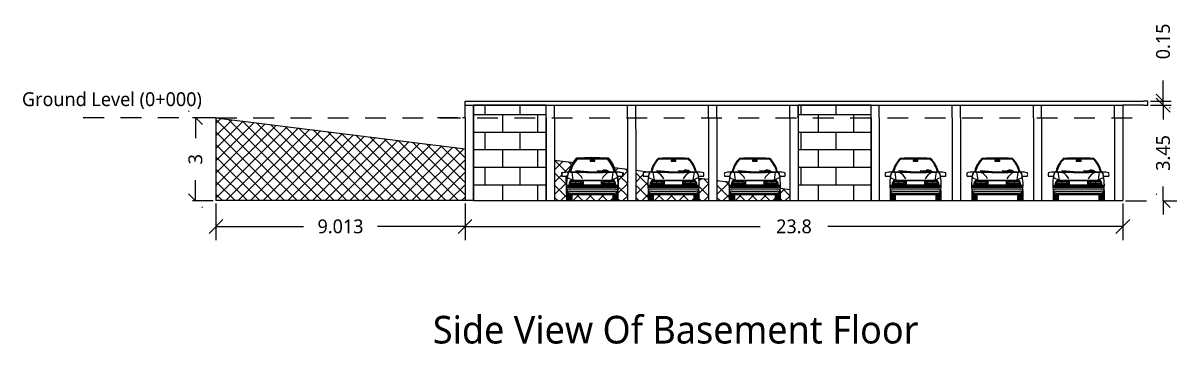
# Model space of a CAD drawing. Header units: metres. Extents: x 536402 to 536645, y 656622 to 656673.
# Drawn here: x 536603.2 to 536644.95, y 656652.63 to 656664.23 of the extents above; entities that cross this region are included whole.
import ezdxf

# ---------------------------------------------------------------- set-up
doc = ezdxf.new("R2010")
doc.units = ezdxf.units.M
doc.header["$PDMODE"] = 2
doc.linetypes.add('JIS_02_0.7', pattern=[1.35, 0.75, -0.6])
doc.layers.add('lines', color=7, linetype='JIS_02_0.7')
doc.styles.get("Standard").update_dxf_attribs({"font": '@Microsoft YaHei Light.ttf'})
doc.dimstyles.new('Inner dim', dxfattribs={"dimtxt": 0.5, "dimasz": 0.5, "dimexe": 0.5, "dimexo": 0.1, "dimtad": 0, "dimdec": 3, "dimdsep": 46, "dimtxsty": 'Standard', "dimblk": 'OBLIQUE', "dimcen": 2.5, "dimadec": 0, "dimazin": 0, "dimtfac": 1, "dimtdec": 3, "dimtmove": 0, "dimatfit": 3, "dimfxl": 1, "dimarcsym": 0})
pattern_1 = [(0, (149.06036, 46.79633), (0, 0.635), []), (90, (149.0604, 46.7963), (-1.27, 8e-17), [0.635, -0.635]), (90, (149.6954, 46.7963), (-1.27, 8e-17), [-0.635, 0.635])]
pattern_2 = [(45, (149.06036, 46.79633), (-0.22450640303, 0.22450640303), []), (135, (149.06036, 46.79633), (-0.22450640303, -0.22450640303), [])]

# ---------------------------------------------------------------- blocks, each defined once
blk = doc.blocks.new('AF6001')
for p, q in [((-475, 1361), (470, 1361)), ((-76, 1288), (79, 1288)), ((-63, 1335), (66, 1335)), ((-822, 758), (-636, 671)), ((-781, 936), (-762, 927)), ((-674, 928), (-636, 671)), ((-541, 984), (-543, 971)), ((167, 985), (166, 972)), ((672, 925), (634, 671)), ((822, 759), (634, 671)), ((781, 936), (760, 926)), ((-840, 505), (840, 505)), ((-840, 488), (839, 488)), ((-838, 442), (837, 442)), ((-765, 519), (-318, 519)), ((-759, 563), (-317, 563)), ((-758, 381), (758, 381)), ((-742, 610), (-334, 610)), ((-711, 657), (-383, 657)), ((-711, 657), (-711, 519)), ((-636, 671), (634, 671)), ((-552, 657), (-552, 519)), ((-383, 657), (-383, 519)), ((-305, 657), (303, 657)), ((-305, 657), (-305, 519)), ((-305, 519), (303, 519)), ((-277, 657), (275, 657)), ((-277, 519), (275, 519)), ((303, 519), (303, 657)), ((757, 563), (316, 563)), ((764, 519), (317, 519)), ((740, 610), (333, 610)), ((381, 657), (381, 519)), ((710, 657), (382, 657)), ((550, 657), (550, 519)), ((710, 657), (710, 519)), ((-829, 334), (-829, 13)), ((-799, 213), (-799, 5)), ((-762, 201), (-762, 0)), ((-748, 198), (748, 198)), ((-747, 240), (747, 240)), ((-728, 311), (728, 311)), ((-728, 198), (-728, 0)), ((-692, 198), (-692, 5)), ((-664, 198), (-664, 13)), ((664, 198), (664, 13)), ((692, 198), (692, 5)), ((728, 198), (728, 0)), ((762, 201), (762, 0)), ((799, 213), (799, 5)), ((829, 334), (829, 13))]:
    blk.add_line(p, q)
for points in [[(-541, 984), (-151, 950), (-152, 937), (-543, 971)], [(167, 985), (558, 951), (556, 938), (166, 972)]]:
    blk.add_lwpolyline(points)
blk.add_circle((1, 1348), 12.6)
for centre, radius, start, end in [((91, 757), 851, 133.9008, 165.7475), ((164, 743), 896, 137.0161, 166.0599), ((-481, 1346), 30.8, 98.6969, 126.3276), ((-472, 1330), 30.8, 94.9711, 130.3295), ((-12, -6932), 8322, 86.5562, 93.2685), ((-34, 1301), 44, 130.2038, 197.1104), ((37, 1301), 44, 342.8896, 49.7962), ((467, 1330), 30.8, 49.6705, 85.0289), ((-170, 721), 912, 14.9061, 43.9198), ((483, 1345), 30.8, 54.48, 80.7752), ((-91, 757), 852, 14.0638, 45.934), ((-724, 847), 268, 167.8255, 190.8667), ((-895, 2092), 1299, 265.9203, 273.4907), ((-760, 145), 791, 91.524, 106.5997), ((586, 533), 1426, 169.4044, 192.8775), ((-390, 697), 437, 142.0389, 167.0161), ((-1174, 958), 393, 335.5514, 356.7789), ((-701, 962), 33.9, 171.1419, 254.1643), ((128, 50220), 49298, 269.0259, 270.6791), ((-692, 957), 14.4, 174.3455, 272.091), ((128, 50234), 49298, 269.046, 270.6631), ((-672, 551), 390, 25.0304, 69.0157), ((409, 799), 193, 123.226, 134.5673), ((409, 799), 179, 117.1021, 129.7839), ((670, 551), 390, 110.9843, 154.9696), ((409, 799), 193, 53.7129, 116.2871), ((409, 799), 179, 62.1472, 107.8528), ((697, 954), 14.6, 267.6068, 7.3137), ((699, 959), 36.4, 290.4231, 7.8623), ((702, 959), 33.9, 25.3226, 25.8225), ((432, 710), 394, 12.5567, 39.4729), ((760, 145), 791, 73.4003, 88.476), ((1174, 958), 393, 183.2211, 204.4486), ((-586, 533), 1426, 347.1225, 10.5956), ((895, 2092), 1299, 266.5093, 274.0797), ((724, 847), 268, 349.1333, 12.1745), ((-753, 296), 85, 93.4361, 153.4929), ((-530, 506), 236, 140.2059, 176.7453), ((-446, 543), 130, 349.5056, 61.1266), ((445, 543), 130, 118.8734, 190.4944), ((529, 506), 236, 3.2547, 39.7941), ((753, 296), 85, 26.5071, 86.5639), ((-747, 262), 263, 251.6812, 288.3188), ((-707, 167), 145, 98.3552, 140.6228), ((-763, 199), 44.3, 68.3644, 157.864), ((-699, 452), 259, 245.9346, 259.1158), ((747, 262), 263, 251.6812, 288.3188), ((707, 167), 145, 39.3772, 81.6448), ((763, 199), 44.3, 22.136, 111.6356), ((699, 452), 259, 280.8842, 294.0654)]:
    blk.add_arc(centre, radius, start, end)
blk = doc.blocks.new('A$C637E318B')
blk.add_blockref('AF6001', (992, 0))
blk = doc.blocks.new('_Oblique')
at = {"color": 0, "linetype": 'ByBlock', "lineweight": -2}
blk.add_line((-0.5, -0.5), (0.5, 0.5), dxfattribs=at)
blk = doc.blocks.new('*D32')
at = {"layer": 'Defpoints', "color": 0, "transparency": 16777216}
for p in [(536610.181, 656660.812), (536609.437, 656657.812), (536610.181, 656657.812)]:
    blk.add_point(p, dxfattribs=at)
at = {"layer": 'lines', "color": 0, "lineweight": -2, "transparency": 16777216}
for p, q in [((536610.081, 656660.812), (536608.937, 656660.812)), ((536609.437, 656660.812), (536609.437, 656660.072)), ((536609.437, 656657.812), (536609.437, 656658.552)), ((536610.081, 656657.812), (536608.937, 656657.812))]:
    blk.add_line(p, q, dxfattribs=at)
at = {"layer": 'lines', "color": 0, "lineweight": -2, "transparency": 16777216, "xscale": 0.5, "yscale": 0.5, "zscale": 0.5}
for p, rotation in [((536609.437, 656660.812), 90), ((536609.437, 656657.812), 270)]:
    blk.add_blockref('_Oblique', p, dxfattribs=dict(at, rotation=rotation))
at = {"layer": 'lines', "color": 0, "transparency": 16777216, "insert": (536609.437, 656659.312), "char_height": 0.5, "attachment_point": 5, "rotation": 90}
blk.add_mtext('3', dxfattribs=at)
blk = doc.blocks.new('*D34')
at = {"color": 0, "lineweight": -2, "transparency": 16777216}
for p, q in [((536619.194, 656657.712), (536619.194, 656656.379)), ((536642.994, 656657.712), (536642.994, 656656.379)), ((536619.194, 656656.879), (536629.873, 656656.879)), ((536642.994, 656656.879), (536632.315, 656656.879))]:
    blk.add_line(p, q, dxfattribs=at)
at = {"layer": 'Defpoints', "color": 0, "transparency": 16777216}
for p in [(536619.194, 656657.812), (536642.994, 656657.812), (536619.194, 656656.879)]:
    blk.add_point(p, dxfattribs=at)
at = {"color": 0, "lineweight": -2, "transparency": 16777216, "xscale": 0.5, "yscale": 0.5, "zscale": 0.5, "rotation": 180}
blk.add_blockref('_Oblique', (536619.194, 656656.879), dxfattribs=at)
at = {"color": 0, "lineweight": -2, "transparency": 16777216, "xscale": 0.5, "yscale": 0.5, "zscale": 0.5}
blk.add_blockref('_Oblique', (536642.994, 656656.879), dxfattribs=at)
at = {"color": 0, "transparency": 16777216, "insert": (536631.094, 656656.879), "char_height": 0.5, "attachment_point": 5}
blk.add_mtext('23.8', dxfattribs=at)
blk = doc.blocks.new('*D35')
at = {"color": 0, "lineweight": -2, "transparency": 16777216}
for p, q in [((536610.181, 656657.712), (536610.181, 656656.379)), ((536619.194, 656657.712), (536619.194, 656656.379)), ((536610.181, 656656.879), (536613.351, 656656.879)), ((536619.194, 656656.879), (536616.024, 656656.879))]:
    blk.add_line(p, q, dxfattribs=at)
at = {"layer": 'Defpoints', "color": 0, "transparency": 16777216}
for p in [(536610.181, 656657.812), (536619.194, 656657.812), (536610.181, 656656.879)]:
    blk.add_point(p, dxfattribs=at)
at = {"color": 0, "lineweight": -2, "transparency": 16777216, "xscale": 0.5, "yscale": 0.5, "zscale": 0.5, "rotation": 180}
blk.add_blockref('_Oblique', (536610.181, 656656.879), dxfattribs=at)
at = {"color": 0, "lineweight": -2, "transparency": 16777216, "xscale": 0.5, "yscale": 0.5, "zscale": 0.5}
blk.add_blockref('_Oblique', (536619.194, 656656.879), dxfattribs=at)
at = {"color": 0, "transparency": 16777216, "insert": (536614.687, 656656.879), "char_height": 0.5, "attachment_point": 5}
blk.add_mtext('9.013', dxfattribs=at)
blk = doc.blocks.new('*D36')
at = {"layer": 'Defpoints', "color": 0, "transparency": 16777216}
for p in [(536643.894, 656661.262), (536642.994, 656657.812), (536644.45, 656657.812)]:
    blk.add_point(p, dxfattribs=at)
at = {"layer": 'lines', "color": 0, "lineweight": -2, "transparency": 16777216}
for p, q in [((536644.45, 656661.262), (536644.45, 656661.762)), ((536643.994, 656661.262), (536644.95, 656661.262)), ((536644.45, 656661.262), (536644.45, 656660.752)), ((536644.45, 656657.812), (536644.45, 656658.322)), ((536643.094, 656657.812), (536644.95, 656657.812)), ((536644.45, 656657.812), (536644.45, 656657.312))]:
    blk.add_line(p, q, dxfattribs=at)
at = {"layer": 'lines', "color": 0, "lineweight": -2, "transparency": 16777216, "xscale": 0.5, "yscale": 0.5, "zscale": 0.5}
for p, rotation in [((536644.45, 656661.262), 270), ((536644.45, 656657.812), 90)]:
    blk.add_blockref('_Oblique', p, dxfattribs=dict(at, rotation=rotation))
at = {"layer": 'lines', "color": 0, "transparency": 16777216, "insert": (536644.45, 656659.537), "char_height": 0.5, "attachment_point": 5, "rotation": 90}
blk.add_mtext('3.45', dxfattribs=at)
blk = doc.blocks.new('*D37')
at = {"layer": 'Defpoints', "color": 0, "transparency": 16777216}
for p in [(536643.894, 656661.412), (536644.45, 656661.412), (536643.894, 656661.262)]:
    blk.add_point(p, dxfattribs=at)
at = {"layer": 'lines', "color": 0, "lineweight": -2, "transparency": 16777216}
for p, q in [((536644.45, 656661.412), (536644.45, 656662.412)), ((536643.994, 656661.412), (536644.95, 656661.412)), ((536644.45, 656661.262), (536644.45, 656661.412)), ((536643.994, 656661.262), (536644.95, 656661.262)), ((536644.45, 656661.262), (536644.45, 656660.762))]:
    blk.add_line(p, q, dxfattribs=at)
at = {"layer": 'lines', "color": 0, "lineweight": -2, "transparency": 16777216, "xscale": 0.5, "yscale": 0.5, "zscale": 0.5}
for p, rotation in [((536644.45, 656661.412), 270), ((536644.45, 656661.262), 90)]:
    blk.add_blockref('_Oblique', p, dxfattribs=dict(at, rotation=rotation))
at = {"layer": 'lines', "color": 0, "transparency": 16777216, "insert": (536644.45, 656663.569), "char_height": 0.5, "attachment_point": 5, "rotation": 90}
blk.add_mtext('0.15', dxfattribs=at)

msp = doc.modelspace()

# ---------------------------------------------------------------- hatches: boundary and pattern name
h = msp.add_hatch()
h.set_pattern_fill('BRICK', color=256, scale=0.1)
h.set_pattern_definition(pattern_1)
h.paths.add_polyline_path([(536622.1314, 656660.8124), (536619.4939, 656660.8124), (536619.4939, 656657.8124), (536622.1314, 656657.8124), (536622.1314, 656658.0904)])
h.paths.add_polyline_path([(536622.1314, 656661.2624), (536619.4939, 656661.2624), (536619.4939, 656660.8124), (536622.1314, 656660.8124)])
h = msp.add_hatch()
h.set_pattern_fill('BRICK', color=256, scale=0.1)
h.set_pattern_definition(pattern_1)
h.paths.add_polyline_path([(536633.8814, 656660.8124), (536631.2439, 656660.8124), (536631.2439, 656657.8124), (536633.8814, 656657.8124)])
h.paths.add_polyline_path([(536633.8814, 656661.2624), (536631.2439, 656661.2624), (536631.2439, 656660.8124), (536633.8814, 656660.8124)])
h = msp.add_hatch()
h.set_pattern_fill('ANSI37', color=256, scale=0.1)
h.set_pattern_definition(pattern_2)
h.paths.add_polyline_path([(536619.1939, 656659.6858), (536610.1809, 656660.8124), (536610.1809, 656657.8124), (536619.1939, 656657.8124)])
h = msp.add_hatch()
h.set_pattern_fill('ANSI37', color=256, scale=0.1)
h.set_pattern_definition(pattern_2)
h.paths.add_polyline_path([(536622.8518, 656658.6929, -0.0070573), (536622.8112, 656658.6922), (536622.6911, 656658.6901), (536622.6887, 656658.8265), (536622.8231, 656658.8411, -0.0218714), (536622.8994, 656658.8494), (536622.9516, 656658.8551), (536623.0682, 656659.1416), (536623.1119, 656659.196), (536622.4314, 656659.2811), (536622.4314, 656657.8124), (536622.9536, 656657.8124, -0.0653494), (536622.8791, 656657.8267)])
h.paths.add_polyline_path([(536622.9128, 656657.8177), (536622.9128, 656658.049, -0.0055241), (536622.907, 656658.0515, -0.4116574), (536622.9706, 656658.0787), (536624.6276, 656658.0787, -0.4116574), (536624.6913, 656658.0515, -0.0055241), (536624.6854, 656658.049), (536624.6854, 656657.8124), (536624.6447, 656657.8124, -0.0293566), (536624.6105, 656657.8124), (536622.9877, 656657.8124, -0.0647603)])
h.paths.add_polyline_path([(536625.0689, 656658.9514), (536624.5874, 656659.0116), (536624.6127, 656658.9497), (536624.6462, 656658.8552), (536624.6782, 656658.8577), (536624.8763, 656658.8319), (536624.9084, 656658.8135), (536624.9046, 656658.7269), (536624.9029, 656658.6874), (536624.7081, 656658.6892), (536624.7234, 656658.6101), (536624.7353, 656658.4981), (536624.7382, 656658.3798), (536624.7301, 656658.2444), (536624.7208, 656658.1927), (536624.7252, 656658.1843), (536624.7267, 656658.0395), (536624.7267, 656657.8124), (536625.0689, 656657.8124)])
h = msp.add_hatch()
h.set_pattern_fill('ANSI37', color=256, scale=0.1)
h.set_pattern_definition([(45, (151.99786, 46.79633), (-0.22450640303, 0.22450640303), []), (135, (151.99786, 46.79633), (-0.22450640303, -0.22450640303), [])])
h.paths.add_polyline_path([(536625.8503, 656657.8177), (536625.8503, 656658.049, -0.0055241), (536625.8445, 656658.0515, -0.4116574), (536625.9081, 656658.0787), (536627.5651, 656658.0787, -0.4116574), (536627.6288, 656658.0515, -0.0055241), (536627.6229, 656658.049), (536627.6229, 656657.8124), (536627.5822, 656657.8124, -0.0293566), (536627.548, 656657.8124), (536625.9252, 656657.8124, -0.0647603)])
edge = h.paths.add_edge_path()
edge.add_line((536625.592, 656658.886), (536625.3689, 656658.9139))
edge.add_line((536625.3689, 656658.9139), (536625.3689, 656657.8124))
edge.add_line((536625.3689, 656657.8124), (536625.8911, 656657.8124))
edge.add_arc((536625.9081, 656658.1031), 0.2912, 251.68122, 266.63694, ccw=False)
edge.add_line((536625.8166, 656657.8267), (536625.7893, 656658.6929))
edge.add_arc((536625.7439, 656660.1329), 1.4407, 270.18765, 271.80504, ccw=False)
edge.add_line((536625.7487, 656658.6922), (536625.6286, 656658.6901))
edge.add_line((536625.6286, 656658.6901), (536625.6262, 656658.8265))
edge.add_line((536625.6262, 656658.8265), (536625.7606, 656658.8411))
edge.add_arc((536625.8934, 656657.9739), 0.8773, 93.69606, 98.70782, ccw=False)
edge.add_line((536625.8369, 656658.8494), (536625.8627, 656658.8522))
edge.add_line((536625.8627, 656658.8522), (536625.592, 656658.886))
h.paths.add_polyline_path([(536627.8681, 656658.6015), (536627.6575, 656658.6279), (536627.6609, 656658.6101), (536627.6728, 656658.4981), (536627.6757, 656658.3798), (536627.6676, 656658.2444), (536627.6583, 656658.1927), (536627.6627, 656658.1843), (536627.6642, 656658.0395), (536627.6642, 656657.8124), (536628.0064, 656657.8124), (536628.0064, 656658.5843)])
h = msp.add_hatch()
h.set_pattern_fill('ANSI37', color=256, scale=0.1)
h.set_pattern_definition([(45, (154.93536, 46.79633), (-0.22450640303, 0.22450640303), []), (135, (154.93536, 46.79633), (-0.22450640303, -0.22450640303), [])])
h.paths.add_polyline_path([(536628.7878, 656657.8177), (536628.7878, 656658.049, -0.0055241), (536628.782, 656658.0515, -0.4116574), (536628.8456, 656658.0787), (536630.5026, 656658.0787, -0.4116574), (536630.5663, 656658.0515, -0.0055241), (536630.5604, 656658.049), (536630.5604, 656657.8124), (536630.5197, 656657.8124, -0.0293566), (536630.4855, 656657.8124), (536628.8627, 656657.8124, -0.0647603)])
edge = h.paths.add_edge_path()
edge.add_line((536628.7331, 656658.4934), (536628.3064, 656658.5468))
edge.add_line((536628.3064, 656658.5468), (536628.3064, 656657.8124))
edge.add_line((536628.3064, 656657.8124), (536628.8286, 656657.8124))
edge.add_arc((536628.8456, 656658.1031), 0.2912, 251.68122, 266.63694, ccw=False)
edge.add_line((536628.7541, 656657.8267), (536628.7331, 656658.4934))
h.paths.add_polyline_path([(536630.9439, 656658.2171), (536630.606, 656658.2593), (536630.6051, 656658.2444), (536630.5958, 656658.1927), (536630.6002, 656658.1843), (536630.6017, 656658.0395), (536630.6017, 656657.8124), (536630.9439, 656657.8124)])

# ---------------------------------------------------------------- linework, layer by layer
for p, q in [((536619.1939, 656660.8124), (536619.1939, 656661.4124)), ((536619.1939, 656661.4124), (536642.9939, 656661.4124)), ((536642.9939, 656661.4124), (536643.7439, 656661.4124)), ((536643.7739, 656661.4124), (536643.7439, 656661.4124)), ((536643.8939, 656661.4124), (536643.7739, 656661.4124)), ((536619.1939, 656661.2624), (536642.9939, 656661.2624)), ((536619.4939, 656657.8124), (536619.4939, 656661.2624)), ((536622.1314, 656660.8124), (536622.1314, 656661.2624)), ((536622.4314, 656660.8124), (536622.4314, 656661.2624)), ((536625.0689, 656660.8124), (536625.0689, 656661.2624)), ((536625.3689, 656660.8124), (536625.3689, 656661.2624)), ((536628.0064, 656660.8124), (536628.0064, 656661.2624)), ((536628.3064, 656660.8124), (536628.3064, 656661.2624)), ((536630.9439, 656660.8124), (536630.9439, 656661.2624)), ((536631.2439, 656660.8124), (536631.2439, 656661.2624)), ((536631.2439, 656661.2624), (536633.8814, 656661.2624)), ((536633.8814, 656660.8124), (536633.8814, 656661.2624)), ((536634.1814, 656660.8124), (536634.1814, 656661.2624)), ((536636.8189, 656660.8124), (536636.8189, 656661.2624)), ((536637.1189, 656660.8124), (536637.1189, 656661.2624)), ((536639.7564, 656660.8124), (536639.7564, 656661.2624)), ((536640.0564, 656660.8124), (536640.0564, 656661.2624)), ((536642.6939, 656660.8124), (536642.6939, 656661.2624)), ((536642.9939, 656661.2624), (536642.9939, 656660.8124)), ((536643.7439, 656661.2624), (536642.9939, 656661.2624)), ((536643.7439, 656661.2624), (536643.7589, 656661.2624)), ((536643.7589, 656661.2624), (536643.7739, 656661.2624)), ((536610.1809, 656660.8124), (536610.1809, 656657.8124)), ((536610.1809, 656660.8124), (536619.1939, 656659.6858)), ((536618.9239, 656660.8124), (536618.1966, 656660.8124)), ((536619.1939, 656660.8124), (536619.0946, 656660.8124)), ((536619.1939, 656660.8124), (536619.1939, 656657.8124)), ((536619.4939, 656660.8124), (536619.4939, 656660.5344)), ((536622.1314, 656660.8124), (536622.1314, 656658.0904)), ((536622.4314, 656660.8124), (536622.4314, 656657.8124)), ((536625.0689, 656660.8124), (536625.0689, 656660.4062)), ((536625.3689, 656660.4062), (536625.3689, 656660.8124)), ((536628.0064, 656660.8124), (536628.0064, 656657.8124)), ((536628.3064, 656660.8124), (536628.3064, 656657.8124)), ((536630.9439, 656660.8124), (536630.9439, 656657.8124)), ((536631.2439, 656660.8124), (536631.2439, 656657.8124)), ((536633.8814, 656660.8124), (536633.8814, 656657.8124)), ((536634.1814, 656660.8124), (536634.1814, 656657.8124)), ((536634.1814, 656660.8124), (536634.1814, 656657.8124)), ((536636.8189, 656660.8124), (536636.8189, 656657.8124)), ((536637.1189, 656660.8124), (536637.1189, 656657.8124)), ((536639.7564, 656660.8124), (536639.7564, 656657.8124)), ((536640.0564, 656660.8124), (536640.0564, 656657.8124)), ((536642.6939, 656660.8124), (536642.6939, 656657.8124)), ((536642.9939, 656660.8124), (536642.9939, 656657.8124)), ((536625.0689, 656660.4062), (536625.0689, 656657.8124)), ((536625.3689, 656660.4062), (536625.3689, 656657.8124)), ((536622.4314, 656659.2811), (536623.1119, 656659.196)), ((536623.0682, 656659.1416), (536623.2409, 656659.3569)), ((536623.2409, 656659.3569), (536623.7816, 656659.3797)), ((536623.7816, 656659.3797), (536624.3698, 656659.3597)), ((536624.3698, 656659.3597), (536624.5306, 656659.1507)), ((536622.9516, 656658.8551), (536623.0682, 656659.1416)), ((536624.5306, 656659.1507), (536624.6127, 656658.9497)), ((536624.5874, 656659.0116), (536625.0689, 656658.9514)), ((536624.6127, 656658.9497), (536624.6462, 656658.8552)), ((536625.3689, 656658.9139), (536625.8963, 656658.848)), ((536622.6887, 656658.8265), (536622.9643, 656658.8564)), ((536622.6911, 656658.6901), (536622.6887, 656658.8265)), ((536622.8518, 656658.6929), (536622.6911, 656658.6901)), ((536622.8791, 656657.8267), (536622.8518, 656658.6929)), ((536624.6462, 656658.8552), (536624.6782, 656658.8577)), ((536624.6782, 656658.8577), (536624.8763, 656658.8319)), ((536624.9029, 656658.6874), (536624.7051, 656658.6892)), ((536624.7081, 656658.6892), (536624.7234, 656658.6101)), ((536624.7234, 656658.6101), (536624.7353, 656658.4981)), ((536624.7353, 656658.4981), (536624.7382, 656658.3798)), ((536624.8763, 656658.8319), (536624.9084, 656658.8135)), ((536624.9046, 656658.7269), (536624.9029, 656658.6874)), ((536624.9084, 656658.8135), (536624.9046, 656658.7269)), ((536627.6525, 656658.6285), (536628.0064, 656658.5843)), ((536628.3064, 656658.5468), (536628.7446, 656658.492)), ((536622.1314, 656658.0904), (536622.1314, 656657.8124)), ((536624.7301, 656658.2444), (536624.7208, 656658.1927)), ((536624.7208, 656658.1927), (536624.7252, 656658.1843)), ((536624.7252, 656658.1843), (536624.7267, 656658.0395)), ((536624.7267, 656658.0395), (536624.7267, 656657.8124)), ((536624.7382, 656658.3798), (536624.7301, 656658.2444)), ((536629.3235, 656658.4196), (536629.3363, 656658.418)), ((536630.5995, 656658.2601), (536630.9439, 656658.2171)), ((536619.4939, 656657.8124), (536610.1809, 656657.8124)), ((536622.1314, 656657.8124), (536622.4314, 656657.8124)), ((536622.4314, 656657.8124), (536642.9939, 656657.8124))]:
    msp.add_line(p, q)
msp.add_lwpolyline([(536643.7739, 656661.2624), (536643.8939, 656661.2624), (536643.8939, 656661.4124)])
for points in [[(536622.1314, 656657.8124), (536622.1314, 656661.2624), (536619.4939, 656661.2624), (536619.4939, 656657.8124)], [(536633.8814, 656657.8124), (536633.8814, 656661.2624), (536631.2439, 656661.2624), (536631.2439, 656657.8124)]]:
    msp.add_lwpolyline(points, close=True)
at = {"layer": 'lines'}
for q in [(536604.9124, 656660.8124), (536643.7439, 656660.8124)]:
    msp.add_line((536610.1809, 656660.8124), q, dxfattribs=at)

# ---------------------------------------------------------------- block references
at = {"xscale": 0.001109217464951628, "yscale": 0.001109217464951628, "zscale": 0.001109217464951628}
for p in [(536622.6986, 656657.8124), (536625.6361, 656657.8124), (536628.5736, 656657.8124), (536634.3908, 656657.8124), (536637.35, 656657.8124), (536640.2925, 656657.8124)]:
    msp.add_blockref('A$C637E318B', p, dxfattribs=at)

# ---------------------------------------------------------------- texts
at = {"insert": (536603.1612, 656661.7308), "char_height": 0.5, "width": 6.829325, "attachment_point": 1}
msp.add_mtext('{\\f@Microsoft YaHei Light|b0|i0|c134|p34;Ground Level }({\\f@Microsoft YaHei Light|b0|i0|c134|p34;0+000})', dxfattribs=at)
at = {"insert": (536618.0283, 656653.6483), "char_height": 1, "attachment_point": 1}
msp.add_mtext_dynamic_manual_height_columns('Side {\\f@Microsoft YaHei Light|b0|i0|c134|p34;View Of Basement Floor}', width=21.979379, gutter_width=5, heights=[1.3111], dxfattribs=at)

# ---------------------------------------------------------------- dimensions: what is measured, and where the dimension line sits
for base, p1, p2, picture, middle in [((536610.1809, 656656.8785), (536619.1939, 656657.8124), (536610.1809, 656657.8124), '*D35', (536614.6874, 656656.8785)), ((536619.1939, 656656.8785), (536642.9939, 656657.8124), (536619.1939, 656657.8124), '*D34', (536631.0939, 656656.8785))]:
    dim = msp.add_linear_dim(base=base, p1=p1, p2=p2, dimstyle='Inner dim')
    dim.commit()
    dim.dimension.update_dxf_attribs({"geometry": picture, "text_midpoint": middle})
at = {"layer": 'lines'}
for base, p1, p2, picture, middle in [((536644.4504, 656661.4124), (536643.8939, 656661.2624), (536643.8939, 656661.4124), '*D37', (536644.4504, 656663.5687)), ((536644.4504, 656657.8124), (536643.8939, 656661.2624), (536642.9939, 656657.8124), '*D36', (536644.4504, 656659.5374)), ((536609.4373, 656657.8124), (536610.1809, 656660.8124), (536610.1809, 656657.8124), '*D32', (536609.4373, 656659.3124))]:
    dim = msp.add_linear_dim(base=base, p1=p1, p2=p2, angle=90, dimstyle='Inner dim', dxfattribs=at)
    dim.commit()
    dim.dimension.update_dxf_attribs({"geometry": picture, "text_midpoint": middle})

doc.saveas('drawing.dxf')
